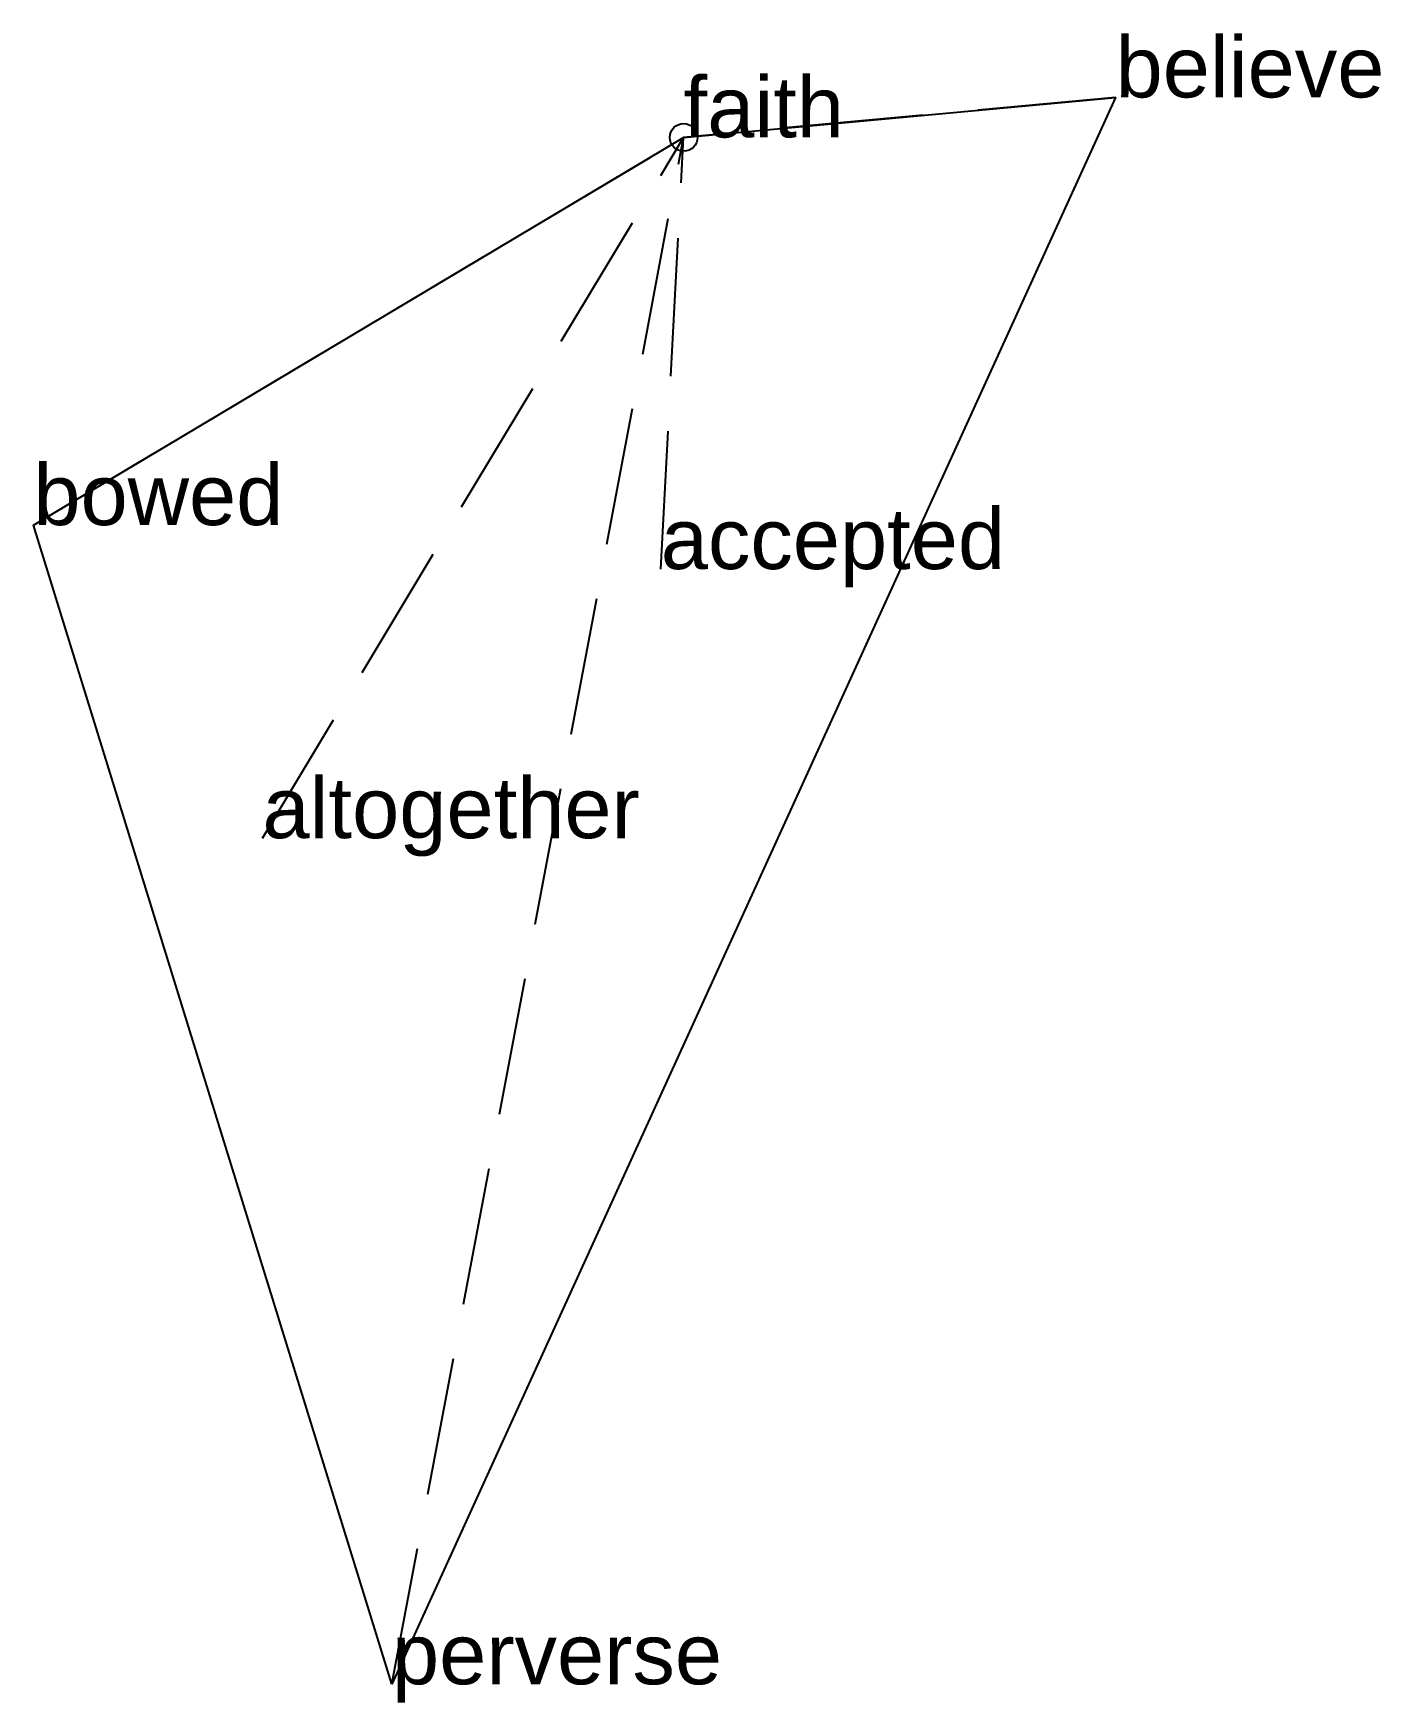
# Model space of a CAD drawing. Extents: x -1.18 to 1.26, y -2.83 to 0.19.
import ezdxf

# ---------------------------------------------------------------- set-up
doc = ezdxf.new("R2010")
doc.units = 0
doc.linetypes.add('DASHED2', pattern=[0.3, 0.25, -0.05])
doc.layers.add('TEXT', color=1, linetype='CONTINUOUS')
doc.styles.get("Standard").update_dxf_attribs({"font": 'arial.ttf'})

msp = doc.modelspace()

# ---------------------------------------------------------------- linework, layer by layer
at = {"linetype": 'DASHED2'}
for p in [(0.7822, 0.0724), (-1.1776, -0.7018), (-0.7627, -1.2685), (-0.5282, -2.8001), (-0.0414, -0.7814), (0, 0)]:
    msp.add_line(p, (0, 0), dxfattribs=at)
msp.add_circle((0, 0), 0.025)
at = {"layer": 'OUTLINE', "linetype": 'CONTINUOUS'}
msp.add_polyline3d([(-0.5282, -2.8001, 0), (-1.1776, -0.7018, 0), (0, 0, 0), (0.7822, 0.0724, 0), (-0.5282, -2.8001, 0)], close=True, dxfattribs=at)

# ---------------------------------------------------------------- texts
at = {"layer": 'TEXT'}
for s, p in [('believe', (0.7822, 0.0724)), ('faith', (0, 0)), ('bowed', (-1.1776, -0.7018)), ('accepted', (-0.0414, -0.7814)), ('altogether', (-0.7627, -1.2685)), ('perverse', (-0.5282, -2.8001))]:
    msp.add_text(s, height=0.11, dxfattribs=at).set_placement(p)

doc.saveas('drawing.dxf')
